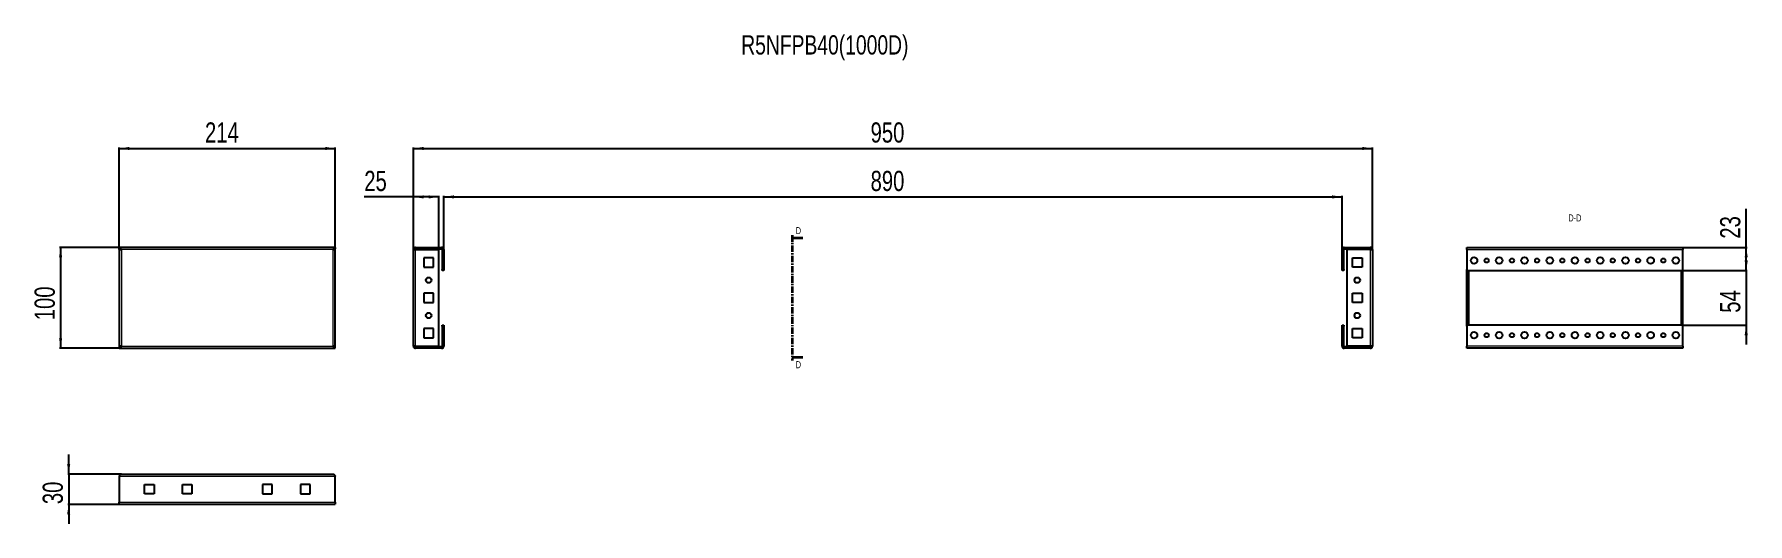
# Model space of a CAD drawing. Header units: millimetres. Extents: x -14 to 1683, y -842 to 544.
# Drawn here: x -14 to 1683, y 59 to 544 of the extents above.
import ezdxf

# ---------------------------------------------------------------- set-up
doc = ezdxf.new("R2010")
doc.units = ezdxf.units.MM
doc.linetypes.add('CENTER', pattern=[10.16, 6.35, -1.27, 1.27, -1.27])
doc.layers.add('FORMAT', color=7, linetype='Continuous')
doc.styles.add('SLDTEXTSTYLE0', font='TXT', dxfattribs={"width": 0.75})
doc.dimstyles.new('SLDDIMSTYLE0', dxfattribs={"dimtxt": 20, "dimasz": 10, "dimexe": 0, "dimexo": 0.0625, "dimgap": 5, "dimtad": 2, "dimdec": 1, "dimrnd": 1e-09, "dimzin": 12, "dimdsep": 46, "dimtxsty": 'SLDTEXTSTYLE0', "dimsah": 1, "dimcen": 0.09, "dimadec": 0, "dimazin": 3, "dimtfac": 1, "dimtofl": 0, "dimtmove": 0, "dimatfit": 3, "dimfxl": 0, "dimfrac": 2, "dimtolj": 1, "dimtzin": 12, "dimarcsym": 0})
doc.dimstyles.new('SLDDIMSTYLE1', dxfattribs={"dimtxt": 20, "dimasz": 10, "dimexe": 0, "dimexo": 0.0625, "dimgap": 5, "dimtad": 2, "dimdec": 1, "dimrnd": 1e-09, "dimzin": 12, "dimdsep": 46, "dimtxsty": 'SLDTEXTSTYLE0', "dimsah": 1, "dimcen": 0.09, "dimadec": 0, "dimazin": 3, "dimtfac": 1, "dimtmove": 0, "dimatfit": 0, "dimfxl": 0, "dimfrac": 2, "dimtolj": 1, "dimtzin": 12, "dimarcsym": 0})

# ---------------------------------------------------------------- blocks, each defined once
blk = doc.blocks.new('_D')
at = {"layer": 'FORMAT'}
for p, q in [((70.2, 330.6), (70.2, 431.6)), ((70.2, 430.6), (284.2, 430.6)), ((284.2, 330.6), (284.2, 431.6))]:
    blk.add_line(p, q, dxfattribs=at)
for points in [[(70.2, 430.6), (80.2, 429), (80.2, 432.1)], [(284.2, 430.6), (274.2, 432.1), (274.2, 429)]]:
    blk.add_solid(points, dxfattribs=at)
at = {"layer": 'FORMAT', "insert": (155.1, 456.4), "char_height": 20, "attachment_point": 1, "style": 'SLDTEXTSTYLE0'}
blk.add_mtext('214', dxfattribs=at)
blk = doc.blocks.new('_D_1')
at = {"layer": 'FORMAT'}
for p, q in [((70.2, 332.6), (11.1, 332.6)), ((12.1, 332.6), (12.1, 232.6)), ((70.2, 232.6), (11.1, 232.6))]:
    blk.add_line(p, q, dxfattribs=at)
for points in [[(12.1, 332.6), (10.5, 322.6), (13.6, 322.6)], [(12.1, 232.6), (13.6, 242.6), (10.5, 242.6)]]:
    blk.add_solid(points, dxfattribs=at)
at = {"layer": 'FORMAT', "insert": (-13.7, 260.4), "char_height": 20, "attachment_point": 1, "rotation": 90, "style": 'SLDTEXTSTYLE0'}
blk.add_mtext('100', dxfattribs=at)
blk = doc.blocks.new('_D_2')
at = {"layer": 'FORMAT'}
for p, q in [((361.7, 330.5), (361.7, 431.6)), ((361.7, 430.6), (1311.7, 430.6)), ((1311.7, 330.5), (1311.7, 431.6))]:
    blk.add_line(p, q, dxfattribs=at)
for points in [[(361.7, 430.6), (371.7, 429), (371.7, 432.1)], [(1311.7, 430.6), (1301.7, 432.1), (1301.7, 429)]]:
    blk.add_solid(points, dxfattribs=at)
at = {"layer": 'FORMAT', "insert": (814.5, 456.4), "char_height": 20, "attachment_point": 1, "style": 'SLDTEXTSTYLE0'}
blk.add_mtext('950', dxfattribs=at)
blk = doc.blocks.new('_D_3')
at = {"layer": 'FORMAT'}
for p, q in [((391.7, 330.5), (391.7, 383.6)), ((391.7, 382.6), (1281.7, 382.6)), ((1281.7, 330.5), (1281.7, 383.6))]:
    blk.add_line(p, q, dxfattribs=at)
for points in [[(391.7, 382.6), (401.7, 381), (401.7, 384.1)], [(1281.7, 382.6), (1271.7, 384.1), (1271.7, 381)]]:
    blk.add_solid(points, dxfattribs=at)
at = {"layer": 'FORMAT', "insert": (814.5, 408.4), "char_height": 20, "attachment_point": 1, "style": 'SLDTEXTSTYLE0'}
blk.add_mtext('890', dxfattribs=at)
blk = doc.blocks.new('_D_4')
at = {"layer": 'FORMAT'}
for p, q in [((361.7, 382.6), (312.9, 382.6)), ((361.7, 330.5), (361.7, 383.6)), ((386.7, 382.6), (361.7, 382.6)), ((386.7, 330.6), (386.7, 383.6))]:
    blk.add_line(p, q, dxfattribs=at)
for points in [[(361.7, 382.6), (371.7, 381), (371.7, 384.1)], [(386.7, 382.6), (376.7, 384.1), (376.7, 381)]]:
    blk.add_solid(points, dxfattribs=at)
at = {"layer": 'FORMAT', "insert": (312.9, 408.4), "char_height": 20, "attachment_point": 1, "style": 'SLDTEXTSTYLE0'}
blk.add_mtext('25', dxfattribs=at)
blk = doc.blocks.new('_D_5')
at = {"layer": 'FORMAT'}
for p, q in [((20.1, 108), (20.1, 127.3)), ((72.3, 108), (19.1, 108)), ((20.1, 108), (20.1, 78)), ((70.2, 78), (19.1, 78)), ((20.1, 78), (20.1, 58.8))]:
    blk.add_line(p, q, dxfattribs=at)
for points in [[(20.1, 108), (21.6, 118), (18.5, 118)], [(20.1, 78), (18.5, 68), (21.6, 68)]]:
    blk.add_solid(points, dxfattribs=at)
at = {"layer": 'FORMAT', "insert": (-5.7, 78.2), "char_height": 20, "attachment_point": 1, "rotation": 90, "style": 'SLDTEXTSTYLE0'}
blk.add_mtext('30', dxfattribs=at)
blk = doc.blocks.new('_D_6')
at = {"layer": 'FORMAT'}
for p, q in [((1681.9, 309.6), (1681.9, 328.8)), ((1618.3, 309.6), (1682.9, 309.6)), ((1681.9, 309.6), (1681.9, 255.6)), ((1618.3, 255.6), (1682.9, 255.6)), ((1681.9, 255.6), (1681.9, 236.3))]:
    blk.add_line(p, q, dxfattribs=at)
for points in [[(1681.9, 309.6), (1683.5, 319.6), (1680.4, 319.6)], [(1681.9, 255.6), (1680.4, 245.6), (1683.5, 245.6)]]:
    blk.add_solid(points, dxfattribs=at)
at = {"layer": 'FORMAT', "insert": (1656.1, 267.8), "char_height": 20, "attachment_point": 1, "rotation": 90, "style": 'SLDTEXTSTYLE0'}
blk.add_mtext('54', dxfattribs=at)
blk = doc.blocks.new('_D_7')
at = {"layer": 'FORMAT'}
for p, q in [((1681.9, 332.6), (1681.9, 370.7)), ((1619.3, 332.6), (1682.9, 332.6)), ((1681.9, 309.6), (1681.9, 332.6)), ((1618.3, 309.6), (1682.9, 309.6))]:
    blk.add_line(p, q, dxfattribs=at)
for points in [[(1681.9, 332.6), (1680.4, 322.6), (1683.5, 322.6)], [(1681.9, 309.6), (1683.5, 319.6), (1680.4, 319.6)]]:
    blk.add_solid(points, dxfattribs=at)
at = {"layer": 'FORMAT', "insert": (1656.1, 341.2), "char_height": 20, "attachment_point": 1, "rotation": 90, "style": 'SLDTEXTSTYLE0'}
blk.add_mtext('23', dxfattribs=at)

msp = doc.modelspace()

# ---------------------------------------------------------------- linework, layer by layer
at = {"color": 7, "linetype": 'CENTER', "lineweight": 35}
msp.add_line((736.66, 344.57), (736.66, 220.56), dxfattribs=at)
at = {"color": 7, "linetype": 'Continuous', "lineweight": 35}
for p, q in [((747.3, 341.57), (736.66, 341.57)), ((747.3, 223.56), (736.66, 223.56))]:
    msp.add_line(p, q, dxfattribs=at)
at = {"color": 7, "linetype": 'Continuous', "lineweight": 25}
for p, q in [((70.22, 331.07), (70.22, 332.57)), ((284.22, 332.57), (70.22, 332.57)), ((70.22, 331.07), (70.22, 330.57)), ((70.22, 330.57), (70.22, 234.57)), ((70.22, 330.57), (71.72, 330.57)), ((284.22, 330.57), (282.72, 330.57)), ((284.22, 332.57), (284.22, 331.07)), ((284.22, 330.57), (284.22, 331.07)), ((284.22, 234.57), (284.22, 330.57)), ((361.66, 234.67), (361.66, 330.47)), ((363.76, 332.57), (363.76, 331.07)), ((363.76, 332.57), (389.56, 332.57)), ((363.76, 331.07), (389.56, 331.07)), ((363.76, 330.57), (386.66, 330.57)), ((386.66, 234.57), (386.66, 330.57)), ((390.16, 330.47), (390.16, 310.57)), ((391.66, 330.47), (391.66, 310.57)), ((1281.66, 310.57), (1281.66, 330.47)), ((1283.16, 310.57), (1283.16, 330.47)), ((1283.76, 332.57), (1309.56, 332.57)), ((1283.76, 331.07), (1309.56, 331.07)), ((1286.66, 234.57), (1286.66, 330.57)), ((1309.56, 330.57), (1286.66, 330.57)), ((1309.56, 331.07), (1309.56, 332.57)), ((1311.66, 330.47), (1311.66, 234.67)), ((1405.31, 332.57), (1619.31, 332.57)), ((1405.31, 330.47), (1405.31, 332.57)), ((1405.31, 330.47), (1405.31, 310.57)), ((1619.31, 332.57), (1619.31, 330.47)), ((1619.31, 310.57), (1619.31, 330.47)), ((371.91, 322.32), (371.91, 312.82)), ((381.41, 322.32), (371.91, 322.32)), ((371.91, 312.82), (381.41, 312.82)), ((381.41, 312.82), (381.41, 322.32)), ((390.16, 310.57), (391.66, 310.57)), ((390.16, 309.57), (390.16, 310.57)), ((391.66, 309.57), (390.16, 309.57)), ((391.66, 310.57), (391.66, 309.57)), ((1281.66, 310.57), (1283.16, 310.57)), ((1281.66, 309.57), (1281.66, 310.57)), ((1283.16, 309.57), (1281.66, 309.57)), ((1283.16, 310.57), (1283.16, 309.57)), ((1291.91, 322.32), (1301.41, 322.32)), ((1291.91, 312.82), (1291.91, 322.32)), ((1301.41, 312.82), (1291.91, 312.82)), ((1301.41, 322.32), (1301.41, 312.82)), ((1405.31, 310.57), (1406.31, 309.57)), ((1405.31, 254.57), (1405.31, 310.57)), ((1406.31, 309.57), (1618.31, 309.57)), ((1406.81, 255.57), (1406.81, 309.57)), ((1617.81, 255.57), (1617.81, 309.57)), ((1618.31, 309.57), (1619.31, 310.57)), ((1619.31, 254.57), (1619.31, 310.57)), ((371.91, 287.32), (371.91, 277.82)), ((381.41, 287.32), (371.91, 287.32)), ((371.91, 277.82), (381.41, 277.82)), ((381.41, 277.82), (381.41, 287.32)), ((1291.91, 287.32), (1301.41, 287.32)), ((1291.91, 277.82), (1291.91, 287.32)), ((1301.41, 277.82), (1291.91, 277.82)), ((1301.41, 287.32), (1301.41, 277.82)), ((390.16, 255.57), (391.66, 255.57)), ((390.16, 254.57), (390.16, 255.57)), ((391.66, 255.57), (391.66, 254.57)), ((1281.66, 255.57), (1283.16, 255.57)), ((1281.66, 254.57), (1281.66, 255.57)), ((1283.16, 255.57), (1283.16, 254.57)), ((1406.31, 255.57), (1405.31, 254.57)), ((1618.31, 255.57), (1406.31, 255.57)), ((1619.31, 254.57), (1618.31, 255.57)), ((381.41, 252.32), (371.91, 252.32)), ((371.91, 252.32), (371.91, 242.82)), ((371.91, 242.82), (381.41, 242.82)), ((381.41, 242.82), (381.41, 252.32)), ((391.66, 254.57), (390.16, 254.57)), ((390.16, 254.57), (390.16, 234.67)), ((391.66, 254.57), (391.66, 234.67)), ((1281.66, 234.67), (1281.66, 254.57)), ((1283.16, 254.57), (1281.66, 254.57)), ((1283.16, 234.67), (1283.16, 254.57)), ((1291.91, 252.32), (1301.41, 252.32)), ((1291.91, 242.82), (1291.91, 252.32)), ((1301.41, 242.82), (1291.91, 242.82)), ((1301.41, 252.32), (1301.41, 242.82)), ((1405.31, 254.57), (1405.31, 234.67)), ((1619.31, 234.67), (1619.31, 254.57)), ((71.72, 234.57), (70.22, 234.57)), ((70.22, 234.57), (70.22, 234.07)), ((70.22, 234.07), (70.22, 232.57)), ((70.22, 232.57), (284.22, 232.57)), ((282.72, 234.57), (284.22, 234.57)), ((284.22, 234.07), (284.22, 234.57)), ((284.22, 232.57), (284.22, 234.07)), ((363.76, 234.57), (386.66, 234.57)), ((363.76, 232.57), (363.76, 234.07)), ((389.56, 234.07), (363.76, 234.07)), ((389.56, 232.57), (363.76, 232.57)), ((1309.56, 234.07), (1283.76, 234.07)), ((1309.56, 232.57), (1283.76, 232.57)), ((1309.56, 234.57), (1286.66, 234.57)), ((1309.56, 234.07), (1309.56, 232.57)), ((1405.31, 232.57), (1405.31, 234.67)), ((1619.31, 232.57), (1405.31, 232.57)), ((1619.31, 234.67), (1619.31, 232.57)), ((70.22, 105.92), (70.22, 80.12)), ((72.32, 108.02), (282.12, 108.02)), ((284.22, 80.12), (284.22, 105.92)), ((95.22, 97.77), (104.72, 97.77)), ((95.22, 88.27), (95.22, 97.77)), ((104.72, 88.27), (95.22, 88.27)), ((104.72, 97.77), (104.72, 88.27)), ((132.72, 97.77), (142.22, 97.77)), ((132.72, 88.27), (132.72, 97.77)), ((142.22, 88.27), (132.72, 88.27)), ((142.22, 97.77), (142.22, 88.27)), ((221.72, 97.77), (212.22, 97.77)), ((212.22, 97.77), (212.22, 88.27)), ((212.22, 88.27), (221.72, 88.27)), ((221.72, 88.27), (221.72, 97.77)), ((249.72, 97.77), (249.72, 88.27)), ((259.22, 97.77), (249.72, 97.77)), ((249.72, 88.27), (259.22, 88.27)), ((259.22, 88.27), (259.22, 97.77)), ((70.22, 78.02), (70.22, 80.12)), ((70.22, 78.02), (284.22, 78.02)), ((284.22, 80.12), (284.22, 78.02))]:
    msp.add_line(p, q, dxfattribs=at)
at = {"color": 8, "linetype": 'Continuous', "lineweight": 18}
for p, q in [((72.32, 330.47), (72.32, 234.67)), ((282.12, 330.47), (72.32, 330.47)), ((282.12, 234.67), (282.12, 330.47)), ((363.76, 234.57), (363.76, 330.57)), ((389.56, 331.07), (389.56, 332.57)), ((390.16, 330.47), (391.66, 330.47)), ((1283.16, 330.47), (1281.66, 330.47)), ((1283.76, 331.07), (1283.76, 332.57)), ((1309.56, 330.57), (1309.56, 234.57)), ((1405.31, 330.47), (1619.31, 330.47)), ((1407.41, 255.57), (1407.41, 309.57)), ((1617.21, 309.57), (1617.21, 255.57)), ((72.32, 234.67), (282.12, 234.67)), ((389.56, 234.07), (389.56, 232.57)), ((390.16, 234.67), (391.66, 234.67)), ((1283.16, 234.67), (1281.66, 234.67)), ((1283.76, 234.07), (1283.76, 232.57)), ((1619.31, 234.67), (1405.31, 234.67)), ((70.22, 105.92), (284.22, 105.92)), ((70.22, 80.12), (284.22, 80.12))]:
    msp.add_line(p, q, dxfattribs=at)
at = {"color": 7, "linetype": 'Continuous', "lineweight": 25}
for centre, radius in [((1412.31, 319.57), 3.25), ((1437.31, 319.57), 3.25), ((1462.31, 319.57), 3.25), ((1487.31, 319.57), 3.25), ((1512.31, 319.57), 3.25), ((1537.31, 319.57), 3.25), ((1562.31, 319.57), 3.25), ((1587.31, 319.57), 3.25), ((1612.31, 319.57), 3.25), ((1424.81, 319.57), 2.1), ((1449.81, 319.57), 2.1), ((1474.81, 319.57), 2.1), ((1499.81, 319.57), 2.1), ((1524.81, 319.57), 2.1), ((1549.81, 319.57), 2.1), ((1574.81, 319.57), 2.1), ((1599.81, 319.57), 2.1), ((376.66, 300.07), 2.75), ((1296.66, 300.07), 2.75), ((376.66, 265.07), 2.75), ((1296.66, 265.07), 2.75), ((1412.31, 245.57), 3.25), ((1424.81, 245.57), 2.1), ((1437.31, 245.57), 3.25), ((1449.81, 245.57), 2.1), ((1462.31, 245.57), 3.25), ((1474.81, 245.57), 2.1), ((1487.31, 245.57), 3.25), ((1499.81, 245.57), 2.1), ((1512.31, 245.57), 3.25), ((1524.81, 245.57), 2.1), ((1537.31, 245.57), 3.25), ((1549.81, 245.57), 2.1), ((1562.31, 245.57), 3.25), ((1574.81, 245.57), 2.1), ((1587.31, 245.57), 3.25), ((1599.81, 245.57), 2.1), ((1612.31, 245.57), 3.25)]:
    msp.add_circle(centre, radius, dxfattribs=at)
for centre, radius, start, end in [((389.56, 330.47), 2.1, 0, 90), ((389.56, 330.47), 0.6, 0, 90), ((1283.76, 330.47), 2.1, 90, 180), ((1283.76, 330.47), 0.6, 90, 180), ((389.56, 234.67), 2.1, 270, 0), ((389.56, 234.67), 0.6, 270, 0), ((1283.76, 234.67), 2.1, 180, 270), ((1283.76, 234.67), 0.6, 180, 270)]:
    msp.add_arc(centre, radius, start, end, dxfattribs=at)
for points, knots in [([(72.32, 330.47), (72.14, 330.75), (71.78, 331.31), (71.25, 332.01), (70.73, 332.48), (70.38, 332.54), (70.22, 332.57)], [0, 0, 0, 0, 0.25475266, 0.50964469, 0.7645377, 1, 1, 1, 1]), ([(72.32, 330.47), (72.14, 330.55), (71.77, 330.71), (71.08, 330.98), (70.56, 331.03), (70.22, 331.07)], [0, 0, 0, 0, 0.2598775, 0.5197391, 1, 1, 1, 1]), ([(1311.66, 330.47), (1311.63, 330.75), (1311.56, 331.31), (1311.06, 332.01), (1310.36, 332.48), (1309.82, 332.54), (1309.56, 332.57)], [0, 0, 0, 0, 0.25475266, 0.50964469, 0.7645377, 1, 1, 1, 1]), ([(1310.16, 330.47), (1310.15, 330.55), (1310.13, 330.71), (1309.94, 330.98), (1309.71, 331.03), (1309.56, 331.07)], [0, 0, 0, 0, 0.2598775, 0.5197391, 1, 1, 1, 1]), ([(282.12, 108.02), (282.3, 107.99), (282.65, 107.92), (283.19, 107.42), (283.71, 106.72), (284.06, 106.18), (284.22, 105.92)], [0, 0, 0, 0, 0.2547527, 0.5096447, 0.7645377, 1, 1, 1, 1])]:
    msp.add_open_spline(points, degree=3, knots=knots, dxfattribs=at)
for points in [[(70.22, 330.57), (70.25, 330.56), (70.31, 330.54), (70.8, 330.52), (71.49, 330.49), (72.04, 330.47), (72.32, 330.47)], [(284.22, 332.57), (284.04, 332.53), (283.69, 332.47), (283.17, 331.99), (282.64, 331.29), (282.29, 330.74), (282.12, 330.47)], [(284.22, 331.07), (283.87, 331.03), (283.17, 330.95), (282.47, 330.63), (282.12, 330.47)], [(282.12, 330.47), (282.39, 330.47), (282.95, 330.49), (283.64, 330.52), (284.13, 330.54), (284.19, 330.56), (284.22, 330.57)], [(363.76, 332.57), (363.49, 332.53), (362.94, 332.47), (362.24, 331.99), (361.76, 331.29), (361.69, 330.74), (361.66, 330.47)], [(361.66, 330.47), (361.69, 330.47), (361.76, 330.49), (362.24, 330.52), (362.94, 330.54), (363.49, 330.56), (363.76, 330.57)], [(363.76, 331.07), (363.6, 331.03), (363.27, 330.95), (363.2, 330.63), (363.16, 330.47)], [(1309.56, 330.57), (1309.84, 330.56), (1310.39, 330.54), (1311.08, 330.52), (1311.57, 330.49), (1311.63, 330.47), (1311.66, 330.47)], [(72.32, 234.67), (72.04, 234.66), (71.49, 234.64), (70.8, 234.62), (70.31, 234.59), (70.25, 234.57), (70.22, 234.57)], [(70.22, 232.57), (70.39, 232.6), (70.74, 232.66), (71.27, 233.15), (71.79, 233.84), (72.14, 234.39), (72.32, 234.67)], [(70.22, 234.07), (70.57, 234.1), (71.27, 234.18), (71.97, 234.5), (72.32, 234.67)], [(282.12, 234.67), (282.29, 234.39), (282.64, 233.84), (283.17, 233.15), (283.69, 232.66), (284.04, 232.6), (284.22, 232.57)], [(282.12, 234.67), (282.47, 234.5), (283.17, 234.18), (283.87, 234.1), (284.22, 234.07)], [(284.22, 234.57), (284.19, 234.57), (284.13, 234.59), (283.64, 234.62), (282.95, 234.64), (282.39, 234.66), (282.12, 234.67)], [(363.76, 234.57), (363.49, 234.57), (362.94, 234.59), (362.24, 234.62), (361.76, 234.64), (361.69, 234.66), (361.66, 234.67)], [(361.66, 234.67), (361.69, 234.39), (361.76, 233.84), (362.24, 233.15), (362.94, 232.66), (363.49, 232.6), (363.76, 232.57)], [(363.16, 234.67), (363.2, 234.5), (363.27, 234.18), (363.6, 234.1), (363.76, 234.07)], [(1311.66, 234.67), (1311.63, 234.66), (1311.57, 234.64), (1311.08, 234.62), (1310.39, 234.59), (1309.84, 234.57), (1309.56, 234.57)], [(1309.56, 232.57), (1309.84, 232.6), (1310.39, 232.66), (1311.08, 233.15), (1311.57, 233.84), (1311.63, 234.39), (1311.66, 234.67)], [(1309.56, 234.07), (1309.72, 234.1), (1310.05, 234.18), (1310.12, 234.5), (1310.16, 234.67)], [(70.22, 105.92), (70.39, 106.19), (70.74, 106.75), (71.27, 107.44), (71.79, 107.92), (72.14, 107.99), (72.32, 108.02)]]:
    msp.add_open_spline(points, degree=3, dxfattribs=at)
at = {"color": 7, "linetype": 'Continuous', "lineweight": 35}
for points in [[(736.66, 341.57), (743.66, 340.45), (743.66, 342.69)], [(736.66, 223.56), (743.66, 222.44), (743.66, 224.68)]]:
    msp.add_solid(points, dxfattribs=at)

# ---------------------------------------------------------------- texts
at = {"color": 7, "linetype": 'Continuous', "char_height": 7, "attachment_point": 1, "style": 'SLDTEXTSTYLE0'}
for insert in [(740.36, 352.68), (740.36, 219.86)]:
    msp.add_mtext('D', dxfattribs=dict(at, insert=insert))
at = {"layer": 'FORMAT', "style": 'SLDTEXTSTYLE0'}
for s, insert, char_height, attachment_point in [('R5NFPB40(1000D)', (686.36, 542.69), 19.05, 1), ('D-D', (1512.21, 365.26), 7, 2)]:
    msp.add_mtext(s, dxfattribs=dict(at, insert=insert, char_height=char_height, attachment_point=attachment_point))

# ---------------------------------------------------------------- dimensions: what is measured, and where the dimension line sits
at = {"layer": 'FORMAT'}
for base, p1, p2, picture, middle in [((284.22, 430.57), (70.22, 330.57), (284.22, 330.57), '_D', (177.22, 430.57)), ((1311.66, 430.57), (361.66, 330.47), (1311.66, 330.47), '_D_2', (836.66, 430.57)), ((361.66, 382.57), (386.66, 330.57), (361.66, 330.47), '_D_4', (327.66, 382.57)), ((1281.66, 382.57), (391.66, 330.47), (1281.66, 330.47), '_D_3', (836.66, 382.57))]:
    dim = msp.add_linear_dim(base=base, p1=p1, p2=p2, dimstyle='SLDDIMSTYLE0', dxfattribs=at)
    dim.commit()
    dim.dimension.update_dxf_attribs({"geometry": picture, "text_midpoint": middle, "dimtype": 160})
for base, p1, p2, dimstyle, picture, middle in [((1681.92, 332.57), (1618.31, 309.57), (1619.31, 332.57), 'SLDDIMSTYLE0', '_D_7', (1681.92, 355.95)), ((12.05, 232.57), (70.22, 332.57), (70.22, 232.57), 'SLDDIMSTYLE0', '_D_1', (12.05, 282.57)), ((1681.92, 255.57), (1618.31, 309.57), (1618.31, 255.57), 'SLDDIMSTYLE1', '_D_6', (1681.92, 282.57)), ((20.05, 78.02), (72.32, 108.02), (70.22, 78.02), 'SLDDIMSTYLE1', '_D_5', (20.05, 93.02))]:
    dim = msp.add_linear_dim(base=base, p1=p1, p2=p2, angle=90, dimstyle=dimstyle, dxfattribs=at)
    dim.commit()
    dim.dimension.update_dxf_attribs({"geometry": picture, "text_midpoint": middle, "dimtype": 160})

doc.saveas('drawing.dxf')
